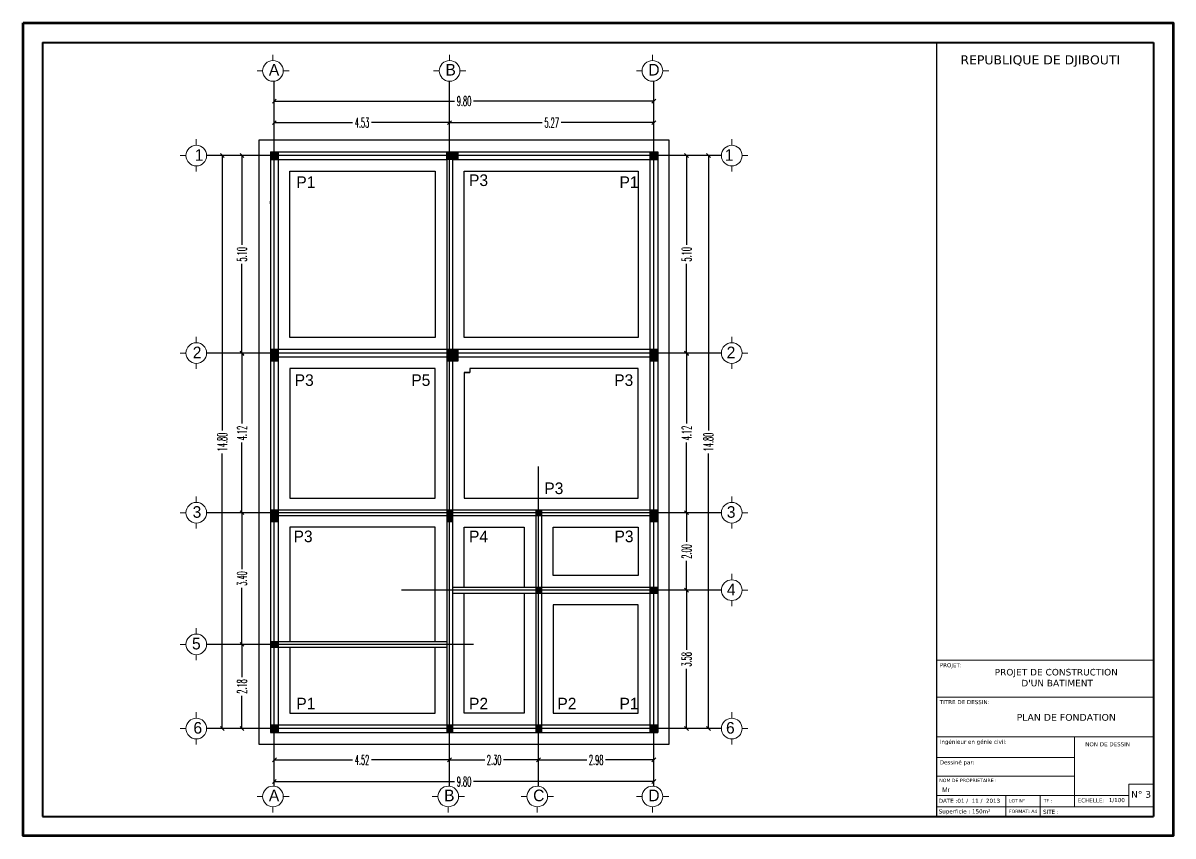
# Model space of a CAD drawing. Extents: x -110 to 3211, y -163 to 893.
# Drawn here: x 189.62 to 219.32, y 50.36 to 71.36 of the extents above; entities that cross this region are included whole.
import ezdxf

# ---------------------------------------------------------------- set-up
doc = ezdxf.new("R2010")
doc.units = 0
doc.header["$LTSCALE"] = 0.8
doc.header["$MEASUREMENT"] = 0
doc.linetypes.add('JIS_02_1.0', pattern=[2, 1, -1])
doc.layers.get('0').update_dxf_attribs({"color": 5, "linetype": 'CONTINUOUS'})
doc.layers.get('DEFPOINTS').update_dxf_attribs({"linetype": 'CONTINUOUS'})
doc.layers.add('Axe poteau & poutres', color=252, linetype='JIS_02_1.0', lineweight=13)
for name, color, linetype in [('COMBLDG', 7, 'CONTINUOUS'), ('PIPE', 50, 'CONTINUOUS'), ('POWER', 5, 'CONTINUOUS'), ('TEX', 31, 'CONTINUOUS'), ('WALL', 6, 'CONTINUOUS')]:
    doc.layers.add(name, color=color, linetype=linetype)
doc.styles.add('AYMAN-S', font='romant.shx', dxfattribs={"width": 0.7, "height": 0.15})
doc.styles.add('AYMOONY', font='romant.shx', dxfattribs={"width": 0.5})
doc.dimstyles.new('AYMAN-SIT', dxfattribs={"dimtxt": 0.25, "dimasz": 0.08, "dimexe": 0.18, "dimexo": 0.06, "dimgap": 0.05, "dimtad": 0, "dimzin": 1, "dimdsep": 46, "dimtxsty": 'AYMAN-S', "dimblk1": 'OBLIQUE', "dimblk2": 'OBLIQUE', "dimsah": 1, "dimcen": 0.09, "dimse1": 1, "dimse2": 1, "dimclrd": 256, "dimclre": 256, "dimclrt": 200, "dimadec": 0, "dimazin": 0, "dimtfac": 1, "dimtdec": 4, "dimtix": 1, "dimtmove": 0, "dimatfit": 3, "dimldrblk": 'OBLIQUE', "dimfxl": 1, "dimtolj": 1, "dimtzin": 0, "dimarcsym": 0})

# ---------------------------------------------------------------- blocks, each defined once
blk = doc.blocks.new('_OBLIQUE')
at = {"color": 0, "linetype": 'ByBlock'}
blk.add_line((-0.5, -0.5), (0.5, 0.5), dxfattribs=at)
blk = doc.blocks.new('*D180')
at = {"layer": 'DEFPOINTS', "color": 0, "ltscale": 0.8, "transparency": 16777216}
for p in [(200.635, 68.787), (196.108, 68.336), (200.635, 68.336)]:
    blk.add_point(p, dxfattribs=at)
at = {"layer": 'PIPE', "color": 7, "lineweight": -2, "ltscale": 0.8, "transparency": 16777216}
for p, q in [((196.108, 68.787), (198.125, 68.787)), ((200.635, 68.787), (198.618, 68.787))]:
    blk.add_line(p, q, dxfattribs=at)
at = {"layer": 'PIPE', "color": 7, "lineweight": -2, "ltscale": 0.8, "transparency": 16777216, "xscale": 0.1, "yscale": 0.1, "zscale": 0.1, "rotation": 180}
blk.add_blockref('_OBLIQUE', (196.108, 68.787), dxfattribs=at)
at = {"layer": 'PIPE', "color": 7, "lineweight": -2, "ltscale": 0.8, "transparency": 16777216, "xscale": 0.1, "yscale": 0.1, "zscale": 0.1}
blk.add_blockref('_OBLIQUE', (200.635, 68.787), dxfattribs=at)
at = {"layer": 'PIPE', "color": 7, "ltscale": 0.8, "transparency": 16777216, "insert": (198.372, 68.787), "char_height": 0.25, "attachment_point": 5, "style": 'AYMOONY'}
blk.add_mtext('\\A1;4.53', dxfattribs=at)
blk = doc.blocks.new('*D181')
at = {"layer": 'DEFPOINTS', "color": 0, "ltscale": 0.8, "transparency": 16777216}
for p in [(205.908, 68.787), (205.908, 68.787), (200.635, 68.336)]:
    blk.add_point(p, dxfattribs=at)
at = {"layer": 'PIPE', "color": 7, "lineweight": -2, "ltscale": 0.8, "transparency": 16777216}
for p, q in [((200.635, 68.787), (203.028, 68.787)), ((205.908, 68.787), (203.515, 68.787))]:
    blk.add_line(p, q, dxfattribs=at)
at = {"layer": 'PIPE', "color": 7, "lineweight": -2, "ltscale": 0.8, "transparency": 16777216, "xscale": 0.1, "yscale": 0.1, "zscale": 0.1, "rotation": 180}
blk.add_blockref('_OBLIQUE', (200.635, 68.787), dxfattribs=at)
at = {"layer": 'PIPE', "color": 7, "lineweight": -2, "ltscale": 0.8, "transparency": 16777216, "xscale": 0.1, "yscale": 0.1, "zscale": 0.1}
blk.add_blockref('_OBLIQUE', (205.908, 68.787), dxfattribs=at)
at = {"layer": 'PIPE', "color": 7, "ltscale": 0.8, "transparency": 16777216, "insert": (203.272, 68.787), "char_height": 0.25, "attachment_point": 5, "style": 'AYMOONY'}
blk.add_mtext('\\A1;5.27', dxfattribs=at)
blk = doc.blocks.new('*D182')
at = {"layer": 'DEFPOINTS', "color": 0, "ltscale": 0.8, "transparency": 16777216}
for p in [(205.908, 69.344), (196.108, 68.336), (205.908, 68.336)]:
    blk.add_point(p, dxfattribs=at)
at = {"layer": 'PIPE', "color": 7, "lineweight": -2, "ltscale": 0.8, "transparency": 16777216}
for p, q in [((196.108, 69.344), (200.765, 69.344)), ((205.908, 69.344), (201.252, 69.344))]:
    blk.add_line(p, q, dxfattribs=at)
at = {"layer": 'PIPE', "color": 7, "lineweight": -2, "ltscale": 0.8, "transparency": 16777216, "xscale": 0.1, "yscale": 0.1, "zscale": 0.1, "rotation": 180}
blk.add_blockref('_OBLIQUE', (196.108, 69.344), dxfattribs=at)
at = {"layer": 'PIPE', "color": 7, "lineweight": -2, "ltscale": 0.8, "transparency": 16777216, "xscale": 0.1, "yscale": 0.1, "zscale": 0.1}
blk.add_blockref('_OBLIQUE', (205.908, 69.344), dxfattribs=at)
at = {"layer": 'PIPE', "color": 7, "ltscale": 0.8, "transparency": 16777216, "insert": (201.008, 69.344), "char_height": 0.25, "attachment_point": 5, "style": 'AYMOONY'}
blk.add_mtext('\\A1;9.80', dxfattribs=at)
blk = doc.blocks.new('*D183')
at = {"layer": 'DEFPOINTS', "color": 0, "ltscale": 0.8, "transparency": 16777216}
for p in [(196.108, 52.736), (205.908, 52.736), (205.908, 51.768)]:
    blk.add_point(p, dxfattribs=at)
at = {"layer": 'PIPE', "color": 7, "lineweight": -2, "ltscale": 0.8, "transparency": 16777216}
for p, q in [((196.108, 51.768), (200.765, 51.768)), ((205.908, 51.768), (201.252, 51.768))]:
    blk.add_line(p, q, dxfattribs=at)
at = {"layer": 'PIPE', "color": 7, "lineweight": -2, "ltscale": 0.8, "transparency": 16777216, "xscale": 0.1, "yscale": 0.1, "zscale": 0.1, "rotation": 180}
blk.add_blockref('_OBLIQUE', (196.108, 51.768), dxfattribs=at)
at = {"layer": 'PIPE', "color": 7, "lineweight": -2, "ltscale": 0.8, "transparency": 16777216, "xscale": 0.1, "yscale": 0.1, "zscale": 0.1}
blk.add_blockref('_OBLIQUE', (205.908, 51.768), dxfattribs=at)
at = {"layer": 'PIPE', "color": 7, "ltscale": 0.8, "transparency": 16777216, "insert": (201.008, 51.768), "char_height": 0.25, "attachment_point": 5, "style": 'AYMOONY'}
blk.add_mtext('\\A1;9.80', dxfattribs=at)
blk = doc.blocks.new('*D184')
at = {"layer": 'DEFPOINTS', "color": 0, "ltscale": 0.8, "transparency": 16777216}
for p in [(196.112, 52.746), (200.635, 52.736), (200.635, 52.327)]:
    blk.add_point(p, dxfattribs=at)
at = {"layer": 'PIPE', "color": 7, "lineweight": -2, "ltscale": 0.8, "transparency": 16777216}
for p, q in [((196.112, 52.327), (198.127, 52.327)), ((200.635, 52.327), (198.62, 52.327))]:
    blk.add_line(p, q, dxfattribs=at)
at = {"layer": 'PIPE', "color": 7, "lineweight": -2, "ltscale": 0.8, "transparency": 16777216, "xscale": 0.1, "yscale": 0.1, "zscale": 0.1, "rotation": 180}
blk.add_blockref('_OBLIQUE', (196.112, 52.327), dxfattribs=at)
at = {"layer": 'PIPE', "color": 7, "lineweight": -2, "ltscale": 0.8, "transparency": 16777216, "xscale": 0.1, "yscale": 0.1, "zscale": 0.1}
blk.add_blockref('_OBLIQUE', (200.635, 52.327), dxfattribs=at)
at = {"layer": 'PIPE', "color": 7, "ltscale": 0.8, "transparency": 16777216, "insert": (198.373, 52.327), "char_height": 0.25, "attachment_point": 5, "style": 'AYMOONY'}
blk.add_mtext('\\A1;4.52', dxfattribs=at)
blk = doc.blocks.new('*D185')
at = {"layer": 'DEFPOINTS', "color": 0, "ltscale": 0.8, "transparency": 16777216}
for p in [(200.635, 52.736), (202.933, 52.327), (202.933, 52.327)]:
    blk.add_point(p, dxfattribs=at)
at = {"layer": 'PIPE', "color": 7, "lineweight": -2, "ltscale": 0.8, "transparency": 16777216}
for p, q in [((200.635, 52.327), (201.541, 52.327)), ((202.933, 52.327), (202.027, 52.327))]:
    blk.add_line(p, q, dxfattribs=at)
at = {"layer": 'PIPE', "color": 7, "lineweight": -2, "ltscale": 0.8, "transparency": 16777216, "xscale": 0.1, "yscale": 0.1, "zscale": 0.1, "rotation": 180}
blk.add_blockref('_OBLIQUE', (200.635, 52.327), dxfattribs=at)
at = {"layer": 'PIPE', "color": 7, "lineweight": -2, "ltscale": 0.8, "transparency": 16777216, "xscale": 0.1, "yscale": 0.1, "zscale": 0.1}
blk.add_blockref('_OBLIQUE', (202.933, 52.327), dxfattribs=at)
at = {"layer": 'PIPE', "color": 7, "ltscale": 0.8, "transparency": 16777216, "insert": (201.784, 52.327), "char_height": 0.25, "attachment_point": 5, "style": 'AYMOONY'}
blk.add_mtext('\\A1;2.30', dxfattribs=at)
blk = doc.blocks.new('*D186')
at = {"layer": 'DEFPOINTS', "color": 0, "ltscale": 0.8, "transparency": 16777216}
for p in [(202.933, 52.327), (205.908, 52.327), (205.908, 52.327)]:
    blk.add_point(p, dxfattribs=at)
at = {"layer": 'PIPE', "color": 7, "lineweight": -2, "ltscale": 0.8, "transparency": 16777216}
for p, q in [((202.933, 52.327), (204.177, 52.327)), ((205.908, 52.327), (204.664, 52.327))]:
    blk.add_line(p, q, dxfattribs=at)
at = {"layer": 'PIPE', "color": 7, "lineweight": -2, "ltscale": 0.8, "transparency": 16777216, "xscale": 0.1, "yscale": 0.1, "zscale": 0.1, "rotation": 180}
blk.add_blockref('_OBLIQUE', (202.933, 52.327), dxfattribs=at)
at = {"layer": 'PIPE', "color": 7, "lineweight": -2, "ltscale": 0.8, "transparency": 16777216, "xscale": 0.1, "yscale": 0.1, "zscale": 0.1}
blk.add_blockref('_OBLIQUE', (205.908, 52.327), dxfattribs=at)
at = {"layer": 'PIPE', "color": 7, "ltscale": 0.8, "transparency": 16777216, "insert": (204.421, 52.327), "char_height": 0.25, "attachment_point": 5, "style": 'AYMOONY'}
blk.add_mtext('\\A1;2.98', dxfattribs=at)
blk = doc.blocks.new('*D187')
at = {"layer": 'DEFPOINTS', "color": 0, "ltscale": 0.8, "transparency": 16777216}
for p in [(195.709, 67.936), (194.765, 53.136), (196.009, 53.136)]:
    blk.add_point(p, dxfattribs=at)
at = {"layer": 'PIPE', "color": 7, "lineweight": -2, "ltscale": 0.8, "transparency": 16777216}
for p, q in [((194.765, 67.936), (194.765, 60.833)), ((194.765, 53.136), (194.765, 60.239))]:
    blk.add_line(p, q, dxfattribs=at)
at = {"layer": 'PIPE', "color": 7, "lineweight": -2, "ltscale": 0.8, "transparency": 16777216, "xscale": 0.1, "yscale": 0.1, "zscale": 0.1}
for p, rotation in [((194.765, 67.936), 90), ((194.765, 53.136), 270)]:
    blk.add_blockref('_OBLIQUE', p, dxfattribs=dict(at, rotation=rotation))
at = {"layer": 'PIPE', "color": 7, "ltscale": 0.8, "transparency": 16777216, "insert": (194.765, 60.536), "char_height": 0.25, "attachment_point": 5, "rotation": 90, "style": 'AYMOONY'}
blk.add_mtext('\\A1;14.80', dxfattribs=at)
blk = doc.blocks.new('*D188')
at = {"layer": 'DEFPOINTS', "color": 0, "ltscale": 0.8, "transparency": 16777216}
for p in [(195.709, 67.936), (195.272, 62.836), (195.709, 62.836)]:
    blk.add_point(p, dxfattribs=at)
at = {"layer": 'PIPE', "color": 7, "lineweight": -2, "ltscale": 0.8, "transparency": 16777216}
for p, q in [((195.272, 67.936), (195.272, 65.63)), ((195.272, 62.836), (195.272, 65.143))]:
    blk.add_line(p, q, dxfattribs=at)
at = {"layer": 'PIPE', "color": 7, "lineweight": -2, "ltscale": 0.8, "transparency": 16777216, "xscale": 0.1, "yscale": 0.1, "zscale": 0.1}
for p, rotation in [((195.272, 67.936), 90), ((195.272, 62.836), 270)]:
    blk.add_blockref('_OBLIQUE', p, dxfattribs=dict(at, rotation=rotation))
at = {"layer": 'PIPE', "color": 7, "ltscale": 0.8, "transparency": 16777216, "insert": (195.272, 65.386), "char_height": 0.25, "attachment_point": 5, "rotation": 90, "style": 'AYMOONY'}
blk.add_mtext('\\A1;5.10', dxfattribs=at)
blk = doc.blocks.new('*D189')
at = {"layer": 'DEFPOINTS', "color": 0, "ltscale": 0.8, "transparency": 16777216}
for p in [(195.709, 62.826), (195.272, 58.711), (195.272, 58.711)]:
    blk.add_point(p, dxfattribs=at)
at = {"layer": 'PIPE', "color": 7, "lineweight": -2, "ltscale": 0.8, "transparency": 16777216}
for p, q in [((195.272, 62.826), (195.272, 61.015)), ((195.272, 58.711), (195.272, 60.522))]:
    blk.add_line(p, q, dxfattribs=at)
at = {"layer": 'PIPE', "color": 7, "lineweight": -2, "ltscale": 0.8, "transparency": 16777216, "xscale": 0.1, "yscale": 0.1, "zscale": 0.1}
for p, rotation in [((195.272, 62.826), 90), ((195.272, 58.711), 270)]:
    blk.add_blockref('_OBLIQUE', p, dxfattribs=dict(at, rotation=rotation))
at = {"layer": 'PIPE', "color": 7, "ltscale": 0.8, "transparency": 16777216, "insert": (195.272, 60.769), "char_height": 0.25, "attachment_point": 5, "rotation": 90, "style": 'AYMOONY'}
blk.add_mtext('\\A1;4.12', dxfattribs=at)
blk = doc.blocks.new('*D190')
at = {"layer": 'DEFPOINTS', "color": 0, "ltscale": 0.8, "transparency": 16777216}
for p in [(195.272, 58.711), (195.272, 55.311), (195.272, 55.311)]:
    blk.add_point(p, dxfattribs=at)
at = {"layer": 'PIPE', "color": 7, "lineweight": -2, "ltscale": 0.8, "transparency": 16777216}
for p, q in [((195.272, 58.711), (195.272, 57.255)), ((195.272, 55.311), (195.272, 56.768))]:
    blk.add_line(p, q, dxfattribs=at)
at = {"layer": 'PIPE', "color": 7, "lineweight": -2, "ltscale": 0.8, "transparency": 16777216, "xscale": 0.1, "yscale": 0.1, "zscale": 0.1}
for p, rotation in [((195.272, 58.711), 90), ((195.272, 55.311), 270)]:
    blk.add_blockref('_OBLIQUE', p, dxfattribs=dict(at, rotation=rotation))
at = {"layer": 'PIPE', "color": 7, "ltscale": 0.8, "transparency": 16777216, "insert": (195.272, 57.011), "char_height": 0.25, "attachment_point": 5, "rotation": 90, "style": 'AYMOONY'}
blk.add_mtext('\\A1;3.40', dxfattribs=at)
blk = doc.blocks.new('*D191')
at = {"layer": 'DEFPOINTS', "color": 0, "ltscale": 0.8, "transparency": 16777216}
for p in [(195.272, 55.311), (195.272, 53.136), (195.272, 53.136)]:
    blk.add_point(p, dxfattribs=at)
at = {"layer": 'PIPE', "color": 7, "lineweight": -2, "ltscale": 0.8, "transparency": 16777216}
for p, q in [((195.272, 55.311), (195.272, 54.467)), ((195.272, 53.136), (195.272, 53.98))]:
    blk.add_line(p, q, dxfattribs=at)
at = {"layer": 'PIPE', "color": 7, "lineweight": -2, "ltscale": 0.8, "transparency": 16777216, "xscale": 0.1, "yscale": 0.1, "zscale": 0.1}
for p, rotation in [((195.272, 55.311), 90), ((195.272, 53.136), 270)]:
    blk.add_blockref('_OBLIQUE', p, dxfattribs=dict(at, rotation=rotation))
at = {"layer": 'PIPE', "color": 7, "ltscale": 0.8, "transparency": 16777216, "insert": (195.272, 54.224), "char_height": 0.25, "attachment_point": 5, "rotation": 90, "style": 'AYMOONY'}
blk.add_mtext('\\A1;2.18', dxfattribs=at)
blk = doc.blocks.new('*D192')
at = {"layer": 'DEFPOINTS', "color": 0, "ltscale": 0.8, "transparency": 16777216}
for p in [(206.309, 67.936), (206.309, 62.836), (206.754, 62.836)]:
    blk.add_point(p, dxfattribs=at)
at = {"layer": 'PIPE', "color": 7, "lineweight": -2, "ltscale": 0.8, "transparency": 16777216}
for p, q in [((206.754, 67.936), (206.754, 65.63)), ((206.754, 62.836), (206.754, 65.143))]:
    blk.add_line(p, q, dxfattribs=at)
at = {"layer": 'PIPE', "color": 7, "lineweight": -2, "ltscale": 0.8, "transparency": 16777216, "xscale": 0.1, "yscale": 0.1, "zscale": 0.1}
for p, rotation in [((206.754, 67.936), 90), ((206.754, 62.836), 270)]:
    blk.add_blockref('_OBLIQUE', p, dxfattribs=dict(at, rotation=rotation))
at = {"layer": 'PIPE', "color": 7, "ltscale": 0.8, "transparency": 16777216, "insert": (206.754, 65.386), "char_height": 0.25, "attachment_point": 5, "rotation": 90, "style": 'AYMOONY'}
blk.add_mtext('\\A1;5.10', dxfattribs=at)
blk = doc.blocks.new('*D193')
at = {"layer": 'DEFPOINTS', "color": 0, "ltscale": 0.8, "transparency": 16777216}
for p in [(206.309, 62.826), (206.754, 58.711), (206.754, 58.711)]:
    blk.add_point(p, dxfattribs=at)
at = {"layer": 'PIPE', "color": 7, "lineweight": -2, "ltscale": 0.8, "transparency": 16777216}
for p, q in [((206.754, 62.826), (206.754, 61.015)), ((206.754, 58.711), (206.754, 60.522))]:
    blk.add_line(p, q, dxfattribs=at)
at = {"layer": 'PIPE', "color": 7, "lineweight": -2, "ltscale": 0.8, "transparency": 16777216, "xscale": 0.1, "yscale": 0.1, "zscale": 0.1}
for p, rotation in [((206.754, 62.826), 90), ((206.754, 58.711), 270)]:
    blk.add_blockref('_OBLIQUE', p, dxfattribs=dict(at, rotation=rotation))
at = {"layer": 'PIPE', "color": 7, "ltscale": 0.8, "transparency": 16777216, "insert": (206.754, 60.769), "char_height": 0.25, "attachment_point": 5, "rotation": 90, "style": 'AYMOONY'}
blk.add_mtext('\\A1;4.12', dxfattribs=at)
blk = doc.blocks.new('*D194')
at = {"layer": 'DEFPOINTS', "color": 0, "ltscale": 0.8, "transparency": 16777216}
for p in [(206.754, 58.711), (206.754, 56.711), (206.754, 56.711)]:
    blk.add_point(p, dxfattribs=at)
at = {"layer": 'PIPE', "color": 7, "lineweight": -2, "ltscale": 0.8, "transparency": 16777216}
for p, q in [((206.754, 58.711), (206.754, 57.955)), ((206.754, 56.711), (206.754, 57.468))]:
    blk.add_line(p, q, dxfattribs=at)
at = {"layer": 'PIPE', "color": 7, "lineweight": -2, "ltscale": 0.8, "transparency": 16777216, "xscale": 0.1, "yscale": 0.1, "zscale": 0.1}
for p, rotation in [((206.754, 58.711), 90), ((206.754, 56.711), 270)]:
    blk.add_blockref('_OBLIQUE', p, dxfattribs=dict(at, rotation=rotation))
at = {"layer": 'PIPE', "color": 7, "ltscale": 0.8, "transparency": 16777216, "insert": (206.754, 57.711), "char_height": 0.25, "attachment_point": 5, "rotation": 90, "style": 'AYMOONY'}
blk.add_mtext('\\A1;2.00', dxfattribs=at)
blk = doc.blocks.new('*D195')
at = {"layer": 'DEFPOINTS', "color": 0, "ltscale": 0.8, "transparency": 16777216}
for p in [(206.754, 56.711), (206.754, 53.136), (206.754, 53.136)]:
    blk.add_point(p, dxfattribs=at)
at = {"layer": 'PIPE', "color": 7, "lineweight": -2, "ltscale": 0.8, "transparency": 16777216}
for p, q in [((206.754, 56.711), (206.754, 55.167)), ((206.754, 53.136), (206.754, 54.68))]:
    blk.add_line(p, q, dxfattribs=at)
at = {"layer": 'PIPE', "color": 7, "lineweight": -2, "ltscale": 0.8, "transparency": 16777216, "xscale": 0.1, "yscale": 0.1, "zscale": 0.1}
for p, rotation in [((206.754, 56.711), 90), ((206.754, 53.136), 270)]:
    blk.add_blockref('_OBLIQUE', p, dxfattribs=dict(at, rotation=rotation))
at = {"layer": 'PIPE', "color": 7, "ltscale": 0.8, "transparency": 16777216, "insert": (206.754, 54.924), "char_height": 0.25, "attachment_point": 5, "rotation": 90, "style": 'AYMOONY'}
blk.add_mtext('\\A1;3.58', dxfattribs=at)
blk = doc.blocks.new('*D196')
at = {"layer": 'DEFPOINTS', "color": 0, "ltscale": 0.8, "transparency": 16777216}
for p in [(207.32, 67.936), (207.32, 67.936), (207.32, 53.136)]:
    blk.add_point(p, dxfattribs=at)
at = {"layer": 'PIPE', "color": 7, "lineweight": -2, "ltscale": 0.8, "transparency": 16777216}
for p, q in [((207.32, 67.936), (207.32, 60.833)), ((207.32, 53.136), (207.32, 60.239))]:
    blk.add_line(p, q, dxfattribs=at)
at = {"layer": 'PIPE', "color": 7, "lineweight": -2, "ltscale": 0.8, "transparency": 16777216, "xscale": 0.1, "yscale": 0.1, "zscale": 0.1}
for p, rotation in [((207.32, 67.936), 90), ((207.32, 53.136), 270)]:
    blk.add_blockref('_OBLIQUE', p, dxfattribs=dict(at, rotation=rotation))
at = {"layer": 'PIPE', "color": 7, "ltscale": 0.8, "transparency": 16777216, "insert": (207.32, 60.536), "char_height": 0.25, "attachment_point": 5, "rotation": 90, "style": 'AYMOONY'}
blk.add_mtext('\\A1;14.80', dxfattribs=at)

msp = doc.modelspace()

# ---------------------------------------------------------------- linework, layer by layer
at = {"color": 5, "lineweight": 40}
for p, q in [((190.118, 70.861), (190.118, 50.861)), ((190.118, 70.861), (218.818, 70.861)), ((218.818, 70.861), (218.818, 50.861)), ((190.118, 50.861), (218.818, 50.861))]:
    msp.add_line(p, q, dxfattribs=at)
at = {"color": 5, "lineweight": 100}
msp.add_lwpolyline([(189.618, 71.361), (219.318, 71.361), (219.318, 50.361), (189.618, 50.361)], close=True, dxfattribs=at)
at = {"layer": 'Axe poteau & poutres', "color": 7, "linetype": 'ByBlock', "ltscale": 0.3}
for p, q in [((196.074, 70.391), (196.074, 70.54)), ((200.635, 70.391), (200.635, 70.54)), ((205.874, 70.391), (205.874, 70.54)), ((195.662, 70.124), (195.806, 70.124)), ((196.341, 70.124), (196.495, 70.124)), ((200.223, 70.124), (200.367, 70.124)), ((200.902, 70.124), (201.056, 70.124)), ((205.462, 70.124), (205.606, 70.124)), ((206.141, 70.124), (206.295, 70.124)), ((194.094, 68.204), (194.094, 68.357)), ((207.923, 68.204), (207.923, 68.357)), ((193.826, 67.936), (193.678, 67.936)), ((208.191, 67.936), (208.34, 67.936)), ((194.094, 67.525), (194.094, 67.669)), ((207.923, 67.525), (207.923, 67.669)), ((194.094, 63.104), (194.094, 63.257)), ((207.923, 63.104), (207.923, 63.257)), ((193.826, 62.836), (193.678, 62.836)), ((208.191, 62.836), (208.34, 62.836)), ((194.094, 62.425), (194.094, 62.569)), ((207.923, 62.425), (207.923, 62.569)), ((194.094, 58.979), (194.094, 59.132)), ((207.923, 58.979), (207.923, 59.132)), ((193.826, 58.711), (193.678, 58.711)), ((208.191, 58.711), (208.34, 58.711)), ((194.094, 58.3), (194.094, 58.444)), ((207.923, 58.3), (207.923, 58.444)), ((207.923, 56.979), (207.923, 57.132)), ((207.923, 56.3), (207.923, 56.444)), ((208.191, 56.711), (208.34, 56.711)), ((194.094, 55.579), (194.094, 55.732)), ((193.826, 55.311), (193.678, 55.311)), ((194.094, 54.9), (194.094, 55.044)), ((194.094, 53.404), (194.094, 53.557)), ((207.923, 53.404), (207.923, 53.557)), ((207.923, 53.404), (207.923, 53.557)), ((193.826, 53.136), (193.678, 53.136)), ((194.094, 52.725), (194.094, 52.869)), ((207.923, 52.725), (207.923, 52.869)), ((207.923, 52.725), (207.923, 52.869)), ((208.191, 53.136), (208.34, 53.136)), ((208.191, 53.136), (208.34, 53.136)), ((195.662, 51.382), (195.806, 51.382)), ((196.341, 51.382), (196.495, 51.382)), ((200.188, 51.382), (200.332, 51.382)), ((200.867, 51.382), (201.021, 51.382)), ((202.487, 51.382), (202.631, 51.382)), ((203.166, 51.382), (203.32, 51.382)), ((205.462, 51.382), (205.606, 51.382)), ((206.141, 51.382), (206.295, 51.382)), ((196.074, 51.114), (196.074, 50.965)), ((200.6, 51.114), (200.6, 50.965)), ((202.899, 51.114), (202.899, 50.965)), ((205.874, 51.114), (205.874, 50.965))]:
    msp.add_line(p, q, dxfattribs=at)
for centre in [(196.074, 70.124), (200.635, 70.124), (205.874, 70.124), (194.094, 67.936), (207.923, 67.936), (194.094, 62.836), (207.923, 62.836), (194.094, 58.711), (207.923, 58.711), (207.923, 56.711), (194.094, 55.311), (194.094, 53.136), (207.923, 53.136), (196.074, 51.382), (200.6, 51.382), (202.899, 51.382), (205.874, 51.382)]:
    msp.add_circle(centre, 0.267, dxfattribs=at)
at = {"layer": 'COMBLDG', "color": 7, "lineweight": 30}
msp.add_line((213.218, 50.861), (213.218, 70.861), dxfattribs=at)
at = {"layer": 'COMBLDG', "color": 7, "lineweight": 9}
for p, q in [((213.218, 54.902, 0.176), (218.818, 54.902, -0.565)), ((213.218, 53.949, 0.176), (218.818, 53.949, -0.565)), ((213.218, 52.923, 0.176), (218.818, 52.923, -0.565)), ((216.775, 52.923, -0.295), (216.775, 51.116, -0.532)), ((213.219, 52.392, 0), (216.775, 52.392, -0.47)), ((213.218, 51.905, 0.176), (216.775, 51.905, -0.295)), ((218.179, 51.704, -1.065), (218.818, 51.704, -1.13)), ((218.179, 51.704, 0), (218.179, 51.116, 0)), ((213.218, 51.41), (218.179, 51.41, -0.5)), ((214.997, 51.41, 0.039), (214.997, 50.861, -0.033)), ((215.886, 50.861, 0), (215.886, 51.41, 0)), ((213.218, 51.116, 0), (218.818, 51.116))]:
    msp.add_line(p, q, dxfattribs=at)
at = {"layer": 'POWER', "ltscale": 0.8}
for p, q in [((196.108, 51.647), (196.108, 69.856)), ((200.635, 51.647), (200.635, 69.856)), ((205.908, 51.647), (205.908, 69.856)), ((207.656, 67.936), (194.361, 67.936)), ((200.71, 67.836), (200.56, 67.836)), ((205.809, 67.836), (206.009, 67.836)), ((207.656, 62.836), (194.361, 62.836)), ((202.933, 51.647), (202.933, 59.901)), ((207.656, 58.711), (194.361, 58.711)), ((207.656, 56.711), (199.391, 56.711)), ((201.254, 55.311), (194.361, 55.311)), ((207.656, 53.136), (194.361, 53.136))]:
    msp.add_line(p, q, dxfattribs=at)
for points in [[(196.009, 67.836), (196.209, 67.836), (196.009, 68.036), (196.209, 68.036)], [(200.56, 67.836), (200.86, 67.836), (200.56, 68.036), (200.86, 68.036)], [(205.809, 67.836), (206.009, 67.836), (205.809, 68.036), (206.009, 68.036)], [(196.009, 62.636), (196.209, 62.636), (196.009, 62.936), (196.209, 62.936)], [(200.56, 62.636), (200.86, 62.636), (200.56, 62.936), (200.86, 62.936)], [(205.809, 62.636), (206.009, 62.636), (205.809, 62.936), (206.009, 62.936)], [(196.009, 58.786), (196.209, 58.786), (196.009, 58.486), (196.209, 58.486)], [(200.56, 58.786), (200.71, 58.786), (200.56, 58.486), (200.71, 58.486)], [(202.859, 58.786), (203.009, 58.786), (202.859, 58.636), (203.009, 58.636)], [(205.809, 58.786), (206.009, 58.786), (205.809, 58.486), (206.009, 58.486)], [(202.859, 56.636), (203.009, 56.636), (202.859, 56.786), (203.009, 56.786)], [(205.809, 56.636), (206.009, 56.636), (205.809, 56.786), (206.009, 56.786)], [(196.009, 55.236), (196.209, 55.236), (196.009, 55.386), (196.209, 55.386)], [(196.009, 53.036), (196.209, 53.036), (196.009, 53.236), (196.209, 53.236)], [(200.56, 53.036), (200.71, 53.036), (200.56, 53.236), (200.71, 53.236)], [(202.859, 53.036), (203.009, 53.036), (202.859, 53.236), (203.009, 53.236)], [(205.809, 53.036), (206.009, 53.036), (205.809, 53.236), (206.009, 53.236)]]:
    msp.add_solid(points, dxfattribs=at)
at = {"layer": 'TEX', "ltscale": 0.8}
for points in [[(195.709, 52.736), (206.309, 52.736), (206.309, 68.336), (195.709, 68.336)], [(196.509, 67.536), (200.26, 67.536), (200.26, 63.236), (196.509, 63.236)], [(201.01, 67.536), (205.509, 67.536), (205.509, 63.236), (201.01, 63.236)], [(200.26, 62.436), (196.509, 62.436), (196.509, 59.086), (200.26, 59.086)], [(201.16, 62.336), (201.01, 62.336), (201.01, 59.086), (205.509, 59.086), (205.509, 62.436), (201.16, 62.436)], [(203.309, 58.336), (205.509, 58.336), (205.509, 57.086), (203.309, 57.086)], [(205.509, 56.336), (203.309, 56.336), (203.309, 53.536), (205.509, 53.536)]]:
    msp.add_lwpolyline(points, close=True, dxfattribs=at)
for points in [[(200.26, 55.386), (200.26, 58.336), (196.509, 58.336), (196.509, 55.386)], [(201.01, 56.786), (201.01, 58.336), (202.559, 58.336), (202.559, 56.786)], [(202.559, 56.636), (202.559, 53.536), (201.01, 53.536), (201.01, 56.636)], [(196.509, 55.236), (196.509, 53.536), (200.26, 53.536), (200.26, 55.236)]]:
    msp.add_lwpolyline(points, dxfattribs=at)
at = {"layer": 'WALL'}
for p, q in [((196.009, 68.036), (196.009, 53.036)), ((196.009, 68.036), (206.009, 68.036)), ((196.009, 68.036), (196.009, 54.211)), ((196.209, 68.036), (196.209, 53.036)), ((200.56, 68.036), (200.56, 53.036)), ((200.56, 67.836), (200.56, 68.036)), ((200.86, 67.836), (200.86, 68.036)), ((205.809, 68.036), (205.809, 53.036)), ((206.009, 68.036), (206.009, 57.686)), ((196.009, 67.836), (200.56, 67.836)), ((200.71, 67.836), (200.56, 67.836)), ((200.71, 67.836), (206.009, 67.836)), ((200.71, 67.836), (200.71, 62.936)), ((196.009, 66.836), (196.009, 66.761)), ((196.009, 66.836), (196.009, 66.761)), ((196.009, 66.686), (196.009, 66.761)), ((196.009, 66.686), (196.009, 66.761)), ((196.009, 62.936), (206.009, 62.936)), ((196.209, 62.736), (200.56, 62.736)), ((200.86, 62.636), (200.86, 62.936)), ((200.86, 62.736), (205.809, 62.736)), ((196.009, 62.636), (196.209, 62.636)), ((200.56, 62.636), (200.86, 62.636)), ((200.71, 62.636), (200.71, 53.036)), ((205.809, 62.636), (206.009, 62.636)), ((201.01, 62.336), (201.16, 62.336)), ((196.009, 58.786), (206.009, 58.786)), ((196.209, 58.636), (200.56, 58.636)), ((200.56, 58.786), (200.71, 58.786)), ((200.71, 58.636), (205.809, 58.636)), ((202.859, 58.786), (202.859, 53.036)), ((203.009, 58.786), (203.009, 53.036)), ((196.009, 58.486), (196.209, 58.486)), ((200.56, 58.486), (200.71, 58.486)), ((205.809, 58.486), (206.009, 58.486)), ((206.009, 57.686), (206.009, 53.036)), ((200.71, 56.786), (206.009, 56.786)), ((200.71, 56.636), (206.009, 56.636)), ((196.009, 55.386), (200.56, 55.386)), ((196.009, 55.236), (200.56, 55.236)), ((196.009, 53.236), (206.009, 53.236)), ((196.009, 53.036), (206.009, 53.036))]:
    msp.add_line(p, q, dxfattribs=at)

# ---------------------------------------------------------------- texts
at = {"layer": 'Axe poteau & poutres', "color": 7, "linetype": 'ByBlock', "ltscale": 0.3, "char_height": 0.3, "width": 0.25992}
for s, insert, attachment_point in [('A', (195.968, 70.004), 7), ('B', (200.529, 70.004), 7), ('D', (205.768, 70.004), 7), ('1', (194.052, 67.801), 7), ('1', (207.965, 67.801), 9), ('P3', (201.138, 67.45), 1), ('P1', (196.678, 67.4), 1), ('P1', (205.024, 67.4), 1), ('2', (194.003, 62.701), 7), ('2', (208.014, 62.701), 9), ('P3', (196.635, 62.286), 1), ('P5', (199.647, 62.286), 1), ('P3', (204.887, 62.286), 1), ('P3', (203.082, 59.492), 1), ('3', (193.999, 58.576), 7), ('3', (208.018, 58.576), 9), ('P3', (196.606, 58.25), 1), ('P4', (201.138, 58.25), 1), ('P3', (204.894, 58.25), 1), ('4', (208.018, 56.576), 9), ('5', (193.983, 55.176), 7), ('P1', (196.678, 53.931), 1), ('P2', (201.138, 53.931), 1), ('P2', (203.42, 53.931), 1), ('P1', (205.024, 53.931), 1), ('6', (194.02, 53.001), 7), ('6', (207.997, 53.001), 9), ('A', (195.968, 51.559), 1), ('B', (200.494, 51.559), 1), ('C', (202.793, 51.559), 1), ('D', (205.768, 51.559), 1)]:
    msp.add_mtext(s, dxfattribs=dict(at, insert=insert, attachment_point=attachment_point))
at = {"layer": 'COMBLDG', "color": 7, "lineweight": 9, "attachment_point": 1}
for s, insert, char_height, width in [('\\pi1.6214;{\\fVerdana|b0|i0|c0|p34;REPUBLIQUE DE DJIBOUTI}', (212.207, 70.526, -0.623), 0.23381, 7.52173), ('{\\fVerdana|b0|i0|c0|p34;\\C55;PROJET:}', (213.293, 54.825, -0.147), 0.10489, 11.75043), ("\\pi1.5704;{\\fVerdana|b0|i0|c0|p34;PROJET DE CONSTRUCTION \\P\\pi2.259;D'UN BATIMENT }", (213.141, 54.677, 0.603), 0.16932, 6.38547), ('{\\fVerdana|b0|i0|c0|p34;\\C55;TITRE DE DESSIN:}', (213.293, 53.872, -0.147), 0.10489, 11.75043), ('{\\fVerdana|b0|i0|c0|p34;PLAN DE FONDATION}', (215.279, 53.513, -0.663), 0.17573, 5.65342), ('{\\fVerdana|b0|i0|c0|p34;\\C55;Ingénieur en génie civil:}', (213.293, 52.846, -0.147), 0.10489, 11.75043), ('{\\fVerdana|b0|i0|c0|p34;NON DE DESSIN}', (217.052, 52.783, -0.478), 0.10489, 11.75043), ('{\\fVerdana|b0|i0|c0|p34;\\C55;Dessiné par:}', (213.293, 52.315, -0.323), 0.10489, 11.75043), ('{\\fVerdana|b0|i0|c0|p34;\\C55;NOM DE PROPRIETAIRE :}', (213.281, 51.84, -0.094), 0.08772, 9.82617), ('{\\fArial|b0|i0|c0|p34; \\fColonna MT|b0|i0|c0|p82; \\H1.143x;Mr }', (213.277, 51.614, -0.176), 0.10489, 11.75043), ('{\\fVerdana|b0|i0|c0|p34;N° 3}', (218.236, 51.52, -0.12), 0.1704, 19.08879), ('{\\fVerdana|b0|i0|c0|p34;DATE :01 /  11 /  2013}', (213.267, 51.323, -0.323), 0.10489, 11.75043), ('{\\fVerdana|b0|i0|c0|p34;LOT N° }', (215.08, 51.315, -0.228), 0.08651, 9.69138), ('{\\fVerdana|b0|i0|c0|p34;TF : }', (215.978, 51.315, -0.267), 0.08651, 9.69138), ('{\\fVerdana|b0|i0|c0|p34;ECHELLE:}', (216.856, 51.333, -0.668), 0.10489, 11.75043), ('{\\fVerdana|b0|i0|c0|p34;1/100}', (217.66, 51.34, -0.565), 0.10489, 11.75043), ('{\\fVerdana|b0|i0|c0|p34;Superficie : 150m²}', (213.267, 51.048, -0.32), 0.10489, 11.75043), ('{\\fVerdana|b0|i0|c0|p34;FORMAT: A4}', (215.08, 51.041, -0.264), 0.08651, 9.69138), ('{\\fVerdana|b0|i0|c0|p34;SITE : }', (215.961, 51.038, -0.323), 0.10489, 11.75043)]:
    msp.add_mtext(s, dxfattribs=dict(at, insert=insert, char_height=char_height, width=width))

# ---------------------------------------------------------------- dimensions: what is measured, and where the dimension line sits
at = {"layer": 'PIPE', "ltscale": 0.8}
for base, p1, p2, override, picture, middle in [((205.908, 69.344), (196.108, 68.336), (205.908, 68.336), {"dimasz": 0.1, "dimexe": 0.006, "dimtxsty": 'AYMOONY', "dimclrd": 7, "dimclrt": 7, "dimtdec": 2}, '*D182', (201.008, 69.344)), ((200.635, 68.787), (196.108, 68.336), (200.635, 68.336), {"dimasz": 0.1, "dimexe": 0.006, "dimtxsty": 'AYMOONY', "dimclrd": 7, "dimclrt": 7, "dimtdec": 2}, '*D180', (198.372, 68.787)), ((205.908, 68.787), (200.635, 68.336), (205.908, 68.787), {"dimasz": 0.1, "dimexe": 0.006, "dimtxsty": 'AYMOONY', "dimclrd": 7, "dimclrt": 7, "dimtdec": 2, "dimtmove": 1}, '*D181', (203.272, 68.787)), ((205.908, 51.768), (196.108, 52.736), (205.908, 52.736), {"dimasz": 0.1, "dimexe": 0.006, "dimtxsty": 'AYMOONY', "dimclrd": 7, "dimclrt": 7, "dimtdec": 2}, '*D183', (201.008, 51.768)), ((200.635, 52.327), (196.112, 52.746), (200.635, 52.736), {"dimasz": 0.1, "dimexe": 0.006, "dimtxsty": 'AYMOONY', "dimclrd": 7, "dimclrt": 7, "dimtdec": 2}, '*D184', (198.373, 52.327)), ((202.933, 52.327), (200.635, 52.736), (202.933, 52.327), {"dimasz": 0.1, "dimexe": 0.006, "dimtxsty": 'AYMOONY', "dimclrd": 7, "dimclrt": 7, "dimtdec": 2, "dimtmove": 1}, '*D185', (201.784, 52.327)), ((205.908371849, 52.326648005), (202.933371849, 52.326648005), (205.908371849, 52.326648005), {"dimasz": 0.1, "dimexe": 0.006, "dimtxsty": 'AYMOONY', "dimclrd": 7, "dimclrt": 7, "dimtdec": 2, "dimtmove": 1}, '*D186', (204.420871849, 52.326648005))]:
    dim = msp.add_linear_dim(base=base, p1=p1, p2=p2, dimstyle='AYMAN-SIT', override=override, dxfattribs=at)
    dim.commit()
    dim.dimension.update_dxf_attribs({"geometry": picture, "text_midpoint": middle})
for base, p1, p2, override, picture, middle in [((194.765, 53.136), (195.709, 67.936), (196.009, 53.136), {"dimasz": 0.1, "dimexe": 0.006, "dimtxsty": 'AYMOONY', "dimclrd": 7, "dimclrt": 7, "dimtdec": 2}, '*D187', (194.765, 60.536)), ((195.272, 62.836), (195.709, 67.936), (195.709, 62.836), {"dimasz": 0.1, "dimexe": 0.006, "dimtxsty": 'AYMOONY', "dimclrd": 7, "dimclrt": 7, "dimtdec": 2}, '*D188', (195.272, 65.386)), ((206.754, 62.836), (206.309, 67.936), (206.309, 62.836), {"dimasz": 0.1, "dimexe": 0.006, "dimtxsty": 'AYMOONY', "dimclrd": 7, "dimclrt": 7, "dimtdec": 2}, '*D192', (206.754, 65.386)), ((207.32, 67.936), (207.32, 53.136), (207.32, 67.936), {"dimasz": 0.1, "dimexe": 0.006, "dimtxsty": 'AYMOONY', "dimclrd": 7, "dimclrt": 7, "dimtdec": 2}, '*D196', (207.32, 60.536)), ((195.272380545, 58.711117717), (195.708513776, 62.826117717), (195.272380545, 58.711117717), {"dimasz": 0.1, "dimexe": 0.006, "dimtxsty": 'AYMOONY', "dimclrd": 7, "dimclrt": 7, "dimtdec": 2, "dimtmove": 1}, '*D189', (195.272380545, 60.768617717)), ((206.75355949, 58.711117717), (206.308513776, 62.826117717), (206.75355949, 58.711117717), {"dimasz": 0.1, "dimexe": 0.006, "dimtxsty": 'AYMOONY', "dimclrd": 7, "dimclrt": 7, "dimtdec": 2, "dimtmove": 1}, '*D193', (206.75355949, 60.768617717)), ((195.272, 55.311), (195.272, 58.711), (195.272, 55.311), {"dimasz": 0.1, "dimexe": 0.006, "dimtxsty": 'AYMOONY', "dimclrd": 7, "dimclrt": 7, "dimtdec": 2, "dimtmove": 1}, '*D190', (195.272, 57.011)), ((206.754, 56.711), (206.754, 58.711), (206.754, 56.711), {"dimasz": 0.1, "dimexe": 0.006, "dimtxsty": 'AYMOONY', "dimclrd": 7, "dimclrt": 7, "dimtdec": 2, "dimtmove": 1}, '*D194', (206.754, 57.711)), ((206.75355949, 53.136117717), (206.75355949, 56.711117717), (206.75355949, 53.136117717), {"dimasz": 0.1, "dimexe": 0.006, "dimtxsty": 'AYMOONY', "dimclrd": 7, "dimclrt": 7, "dimtdec": 2, "dimtmove": 1}, '*D195', (206.75355949, 54.923617717)), ((195.272380545, 53.136117717), (195.272380545, 55.311117717), (195.272380545, 53.136117717), {"dimasz": 0.1, "dimexe": 0.006, "dimtxsty": 'AYMOONY', "dimclrd": 7, "dimclrt": 7, "dimtdec": 2, "dimtmove": 1}, '*D191', (195.272380545, 54.223617717))]:
    dim = msp.add_linear_dim(base=base, p1=p1, p2=p2, angle=90, dimstyle='AYMAN-SIT', override=override, dxfattribs=at)
    dim.commit()
    dim.dimension.update_dxf_attribs({"geometry": picture, "text_midpoint": middle})

doc.saveas('drawing.dxf')
